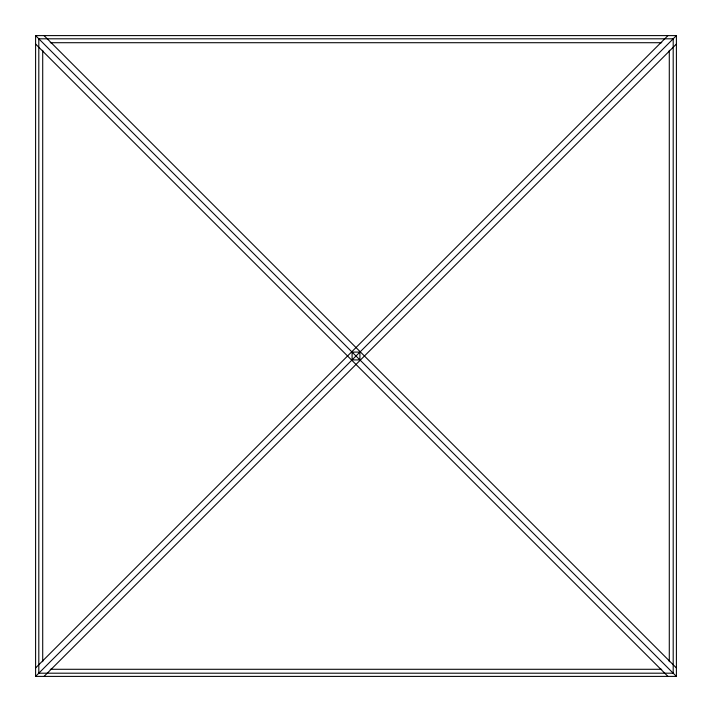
<?xml version="1.0" encoding="UTF-8"?>
<svg xmlns="http://www.w3.org/2000/svg" width="712" height="712" viewBox="0 0 712 712"><rect width="100%" height="100%" fill="white"/><g stroke="black" fill="none" stroke-linecap="round" stroke-linejoin="round"><path stroke-width="1.07" d="M35.6 667.954L667.954 35.6M35.6 676.4L676.4 35.6L35.6 35.6L35.6 676.4L676.4 676.4L676.4 35.6M44.046 676.4L676.4 44.046M50.276 42.711L661.724 42.711M50.276 669.289L661.724 669.289M44.046 35.6L676.4 667.954M35.6 35.6L676.4 676.4M35.6 44.046L667.954 676.4M669.289 50.276L669.289 661.724M42.711 50.276L42.711 661.724M673.196 38.804L38.804 38.804L38.804 673.196L673.196 673.196L673.196 38.804M359.907 352.093L352.093 352.093L352.093 359.907L359.907 359.907L359.907 352.093"/></g></svg>
